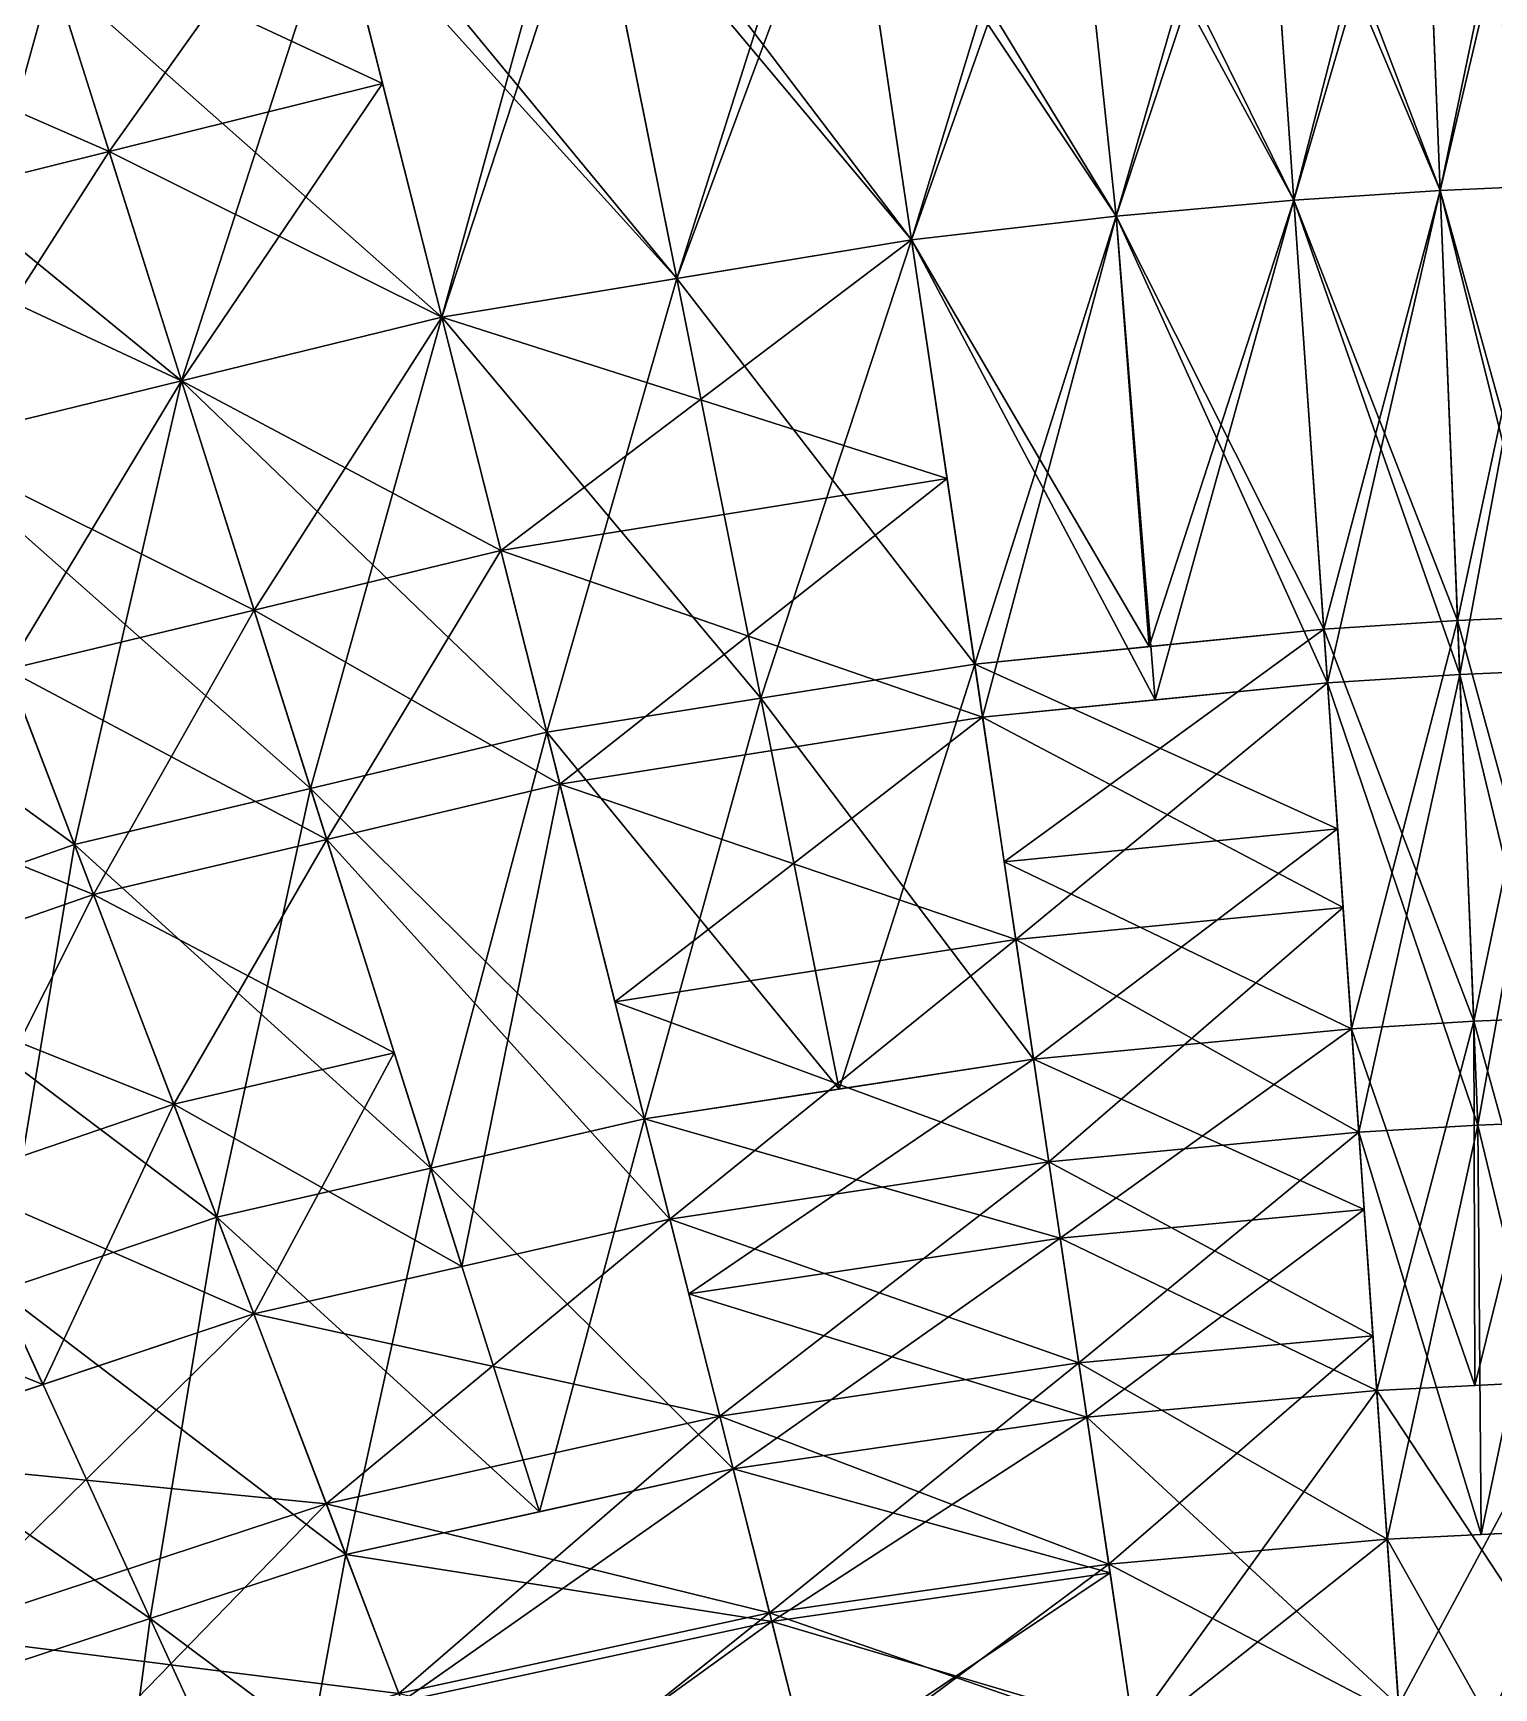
# Model space of a CAD drawing. Extents: x -3.6 to 16, y -16 to 3.6.
# Drawn here: x 3.988 to 6.174, y -2.251 to 0.225 of the extents above; entities that cross this region are included whole.
import ezdxf

# ---------------------------------------------------------------- set-up
doc = ezdxf.new("R2010")
doc.units = 0

msp = doc.modelspace()

# ---------------------------------------------------------------- linework, layer by layer
at = {"layer": 'PipeA_Bend900', "color": 1}
for points in [[(4.0178, 0.3147, 3.1349), (3.5929, 0.2081, 3.1349), (3.838, 0.8829, 2.9485)], [(3.5929, 0.2081, -3.1349), (4.0178, 0.3147, -3.1349), (3.3799, 0.7658, -2.9484)], [(6.2459, 0.722, 3.5268), (6.0649, 0.7136, 3.5268), (6.2593, -0.0031, 3.5999)], [(6.0649, 0.7136, -3.5267), (6.2459, 0.722, -3.5267), (6.094, -0.0105, -3.5998)], [(6.2593, -0.0031, -3.5998), (6.094, -0.0105, -3.5998), (6.2459, 0.722, -3.5267)], [(5.8246, 0.6972, 3.5268), (5.5326, 0.6702, 3.5268), (5.8749, -0.025, 3.5999)], [(5.5326, 0.6702, -3.5267), (5.8246, 0.6972, -3.5267), (5.6088, -0.0488, -3.5998)], [(5.8749, -0.025, -3.5998), (5.6088, -0.0488, -3.5998), (5.8246, 0.6972, -3.5267)], [(6.0649, 0.7136, 3.5268), (5.8246, 0.6972, 3.5268), (6.094, -0.0105, 3.5999)], [(5.8246, 0.6972, -3.5267), (6.0649, 0.7136, -3.5267), (5.8749, -0.025, -3.5998)], [(5.8749, -0.025, 3.5999), (6.094, -0.0105, 3.5999), (5.8246, 0.6972, 3.5268)], [(6.094, -0.0105, -3.5998), (5.8749, -0.025, -3.5998), (6.0649, 0.7136, -3.5267)], [(6.094, -0.0105, 3.5999), (6.2593, -0.0031, 3.5999), (6.0649, 0.7136, 3.5268)], [(5.5326, 0.6702, 3.5268), (5.1966, 0.6299, 3.5268), (5.6088, -0.0488, 3.5999)], [(5.1966, 0.6299, -3.5267), (5.5326, 0.6702, -3.5267), (5.3029, -0.0844, -3.5998)], [(5.6088, -0.0488, -3.5998), (5.3029, -0.0844, -3.5998), (5.5326, 0.6702, -3.5267)], [(5.6088, -0.0488, 3.5999), (5.8749, -0.025, 3.5999), (5.5326, 0.6702, 3.5268)], [(5.1966, 0.6299, 3.5268), (4.8098, 0.5644, 3.5268), (5.3029, -0.0844, 3.5999)], [(4.8098, 0.5644, -3.5267), (5.1966, 0.6299, -3.5267), (4.9514, -0.1422, -3.5998)], [(5.3029, -0.0844, -3.5998), (4.9514, -0.1422, -3.5998), (5.1966, 0.6299, -3.5267)], [(5.3029, -0.0844, 3.5999), (5.6088, -0.0488, 3.5999), (5.1966, 0.6299, 3.5268)], [(6.0681, 0.6331, -3.1349), (5.8302, 0.6169, -3.1349), (6.094, -0.0105, -3.1999)], [(5.8302, 0.6169, 3.1349), (6.0681, 0.6331, 3.1349), (5.8749, -0.025, 3.2)], [(6.094, -0.0105, 3.2), (5.8749, -0.025, 3.2), (6.0681, 0.6331, 3.1349)], [(6.2474, 0.6414, -3.1349), (6.0681, 0.6331, -3.1349), (6.2593, -0.0031, -3.1999)], [(6.0681, 0.6331, 3.1349), (6.2474, 0.6414, 3.1349), (6.094, -0.0105, 3.2)], [(6.094, -0.0105, -3.1999), (6.2593, -0.0031, -3.1999), (6.0681, 0.6331, -3.1349)], [(6.2593, -0.0031, 3.2), (6.094, -0.0105, 3.2), (6.2474, 0.6414, 3.1349)], [(5.8302, 0.6169, -3.1349), (5.5411, 0.5903, -3.1349), (5.8749, -0.025, -3.1999)], [(5.5411, 0.5903, 3.1349), (5.8302, 0.6169, 3.1349), (5.6088, -0.0488, 3.2)], [(5.8749, -0.025, 3.2), (5.6088, -0.0488, 3.2), (5.8302, 0.6169, 3.1349)], [(5.8749, -0.025, -3.1999), (6.094, -0.0105, -3.1999), (5.8302, 0.6169, -3.1349)], [(5.5411, 0.5903, -3.1349), (5.2085, 0.5505, -3.1349), (5.6088, -0.0488, -3.1999)], [(5.2085, 0.5505, 3.1349), (5.5411, 0.5903, 3.1349), (5.3029, -0.0844, 3.2)], [(5.6088, -0.0488, 3.2), (5.3029, -0.0844, 3.2), (5.5411, 0.5903, 3.1349)], [(5.6088, -0.0488, -3.1999), (5.8749, -0.025, -3.1999), (5.5411, 0.5903, -3.1349)], [(4.8098, 0.5644, 3.5268), (4.4229, 0.4989, 3.5268), (4.9514, -0.1422, 3.5999)], [(4.4229, 0.4989, -3.5267), (4.8098, 0.5644, -3.5267), (4.5998, -0.2, -3.5998)], [(4.9514, -0.1422, -3.5998), (4.5998, -0.2, -3.5998), (4.8098, 0.5644, -3.5267)], [(4.9514, -0.1422, 3.5999), (5.3029, -0.0844, 3.5999), (4.8098, 0.5644, 3.5268)], [(5.2085, 0.5505, -3.1349), (4.8255, 0.4859, -3.1349), (5.3029, -0.0844, -3.1999)], [(4.8255, 0.4859, 3.1349), (5.2085, 0.5505, 3.1349), (4.9514, -0.1422, 3.2)], [(5.3029, -0.0844, 3.2), (4.9514, -0.1422, 3.2), (5.2085, 0.5505, 3.1349)], [(5.3029, -0.0844, -3.1999), (5.6088, -0.0488, -3.1999), (5.2085, 0.5505, -3.1349)], [(4.4229, 0.4989, 3.5268), (3.9936, 0.391, 3.5268), (4.5114, 0.1495, 3.5633)], [(3.9936, 0.391, -3.5267), (4.4229, 0.4989, -3.5267), (4.1022, 0.0478, -3.5632)], [(4.5114, 0.1495, -3.5632), (4.1022, 0.0478, -3.5632), (4.4229, 0.4989, -3.5267)], [(4.5998, -0.2, 3.5999), (4.9514, -0.1422, 3.5999), (4.4229, 0.4989, 3.5268)], [(4.8255, 0.4859, -3.1349), (4.4426, 0.4213, -3.1349), (4.9514, -0.1422, -3.1999)], [(4.4426, 0.4213, 3.1349), (4.8255, 0.4859, 3.1349), (4.5998, -0.2, 3.2)], [(4.9514, -0.1422, 3.2), (4.5998, -0.2, 3.2), (4.8255, 0.4859, 3.1349)], [(4.9514, -0.1422, -3.1999), (5.3029, -0.0844, -3.1999), (4.8255, 0.4859, -3.1349)], [(4.4426, 0.4213, -3.1349), (4.0178, 0.3147, -3.1349), (4.5998, -0.2, -3.1999)], [(4.0178, 0.3147, 3.1349), (4.4426, 0.4213, 3.1349), (4.2107, -0.2953, 3.2)], [(4.5998, -0.2, 3.2), (4.2107, -0.2953, 3.2), (4.4426, 0.4213, 3.1349)], [(4.5998, -0.2, -3.1999), (4.9514, -0.1422, -3.1999), (4.4426, 0.4213, -3.1349)], [(3.9936, 0.391, 3.5268), (3.5643, 0.283, 3.5268), (4.1022, 0.0478, 3.5633)], [(3.5643, 0.283, -3.5267), (3.9936, 0.391, -3.5267), (3.693, -0.0538, -3.5632)], [(4.1022, 0.0478, -3.5632), (3.693, -0.0538, -3.5632), (3.9936, 0.391, -3.5267)], [(4.1022, 0.0478, 3.5633), (4.5114, 0.1495, 3.5633), (3.9936, 0.391, 3.5268)], [(4.0178, 0.3147, -3.1349), (3.5929, 0.2081, -3.1349), (4.2107, -0.2953, -3.1999)], [(3.5929, 0.2081, 3.1349), (4.0178, 0.3147, 3.1349), (3.8217, -0.3906, 3.2)], [(4.2107, -0.2953, 3.2), (3.8217, -0.3906, 3.2), (4.0178, 0.3147, 3.1349)], [(4.2107, -0.2953, -3.1999), (4.5998, -0.2, -3.1999), (4.0178, 0.3147, -3.1349)], [(3.693, -0.0538, 3.5633), (4.1022, 0.0478, 3.5633), (3.5643, 0.283, 3.5268)], [(3.8217, -0.3906, -3.1999), (4.2107, -0.2953, -3.1999), (3.5929, 0.2081, -3.1349)], [(4.5114, 0.1495, 3.5633), (4.1022, 0.0478, 3.5633), (4.5998, -0.2, 3.5999)], [(4.1022, 0.0478, -3.5632), (4.5114, 0.1495, -3.5632), (4.2107, -0.2953, -3.5998)], [(4.5998, -0.2, -3.5998), (4.2107, -0.2953, -3.5998), (4.5114, 0.1495, -3.5632)], [(4.1022, 0.0478, 3.5633), (3.693, -0.0538, 3.5633), (4.2107, -0.2953, 3.5999)], [(3.693, -0.0538, -3.5632), (4.1022, 0.0478, -3.5632), (3.8217, -0.3906, -3.5998)], [(4.2107, -0.2953, -3.5998), (3.8217, -0.3906, -3.5998), (4.1022, 0.0478, -3.5632)], [(4.2107, -0.2953, 3.5999), (4.5998, -0.2, 3.5999), (4.1022, 0.0478, 3.5633)], [(5.8749, -0.025, 3.2), (6.094, -0.0105, 3.2), (5.9196, -0.6669, 3.1349)], [(6.094, -0.0105, -3.1999), (5.8749, -0.025, -3.1999), (6.1199, -0.6542, -3.1349)], [(5.8749, -0.025, -3.5998), (6.094, -0.0105, -3.5998), (5.9251, -0.7472, -3.5267)], [(6.094, -0.0105, 3.5999), (5.8749, -0.025, 3.5999), (6.1232, -0.7346, 3.5268)], [(6.1199, -0.6542, 3.1349), (5.9196, -0.6669, 3.1349), (6.094, -0.0105, 3.2)], [(6.1232, -0.7346, -3.5267), (5.9251, -0.7472, -3.5267), (6.094, -0.0105, -3.5998)], [(6.094, -0.0105, 3.2), (6.2593, -0.0031, 3.2), (6.1199, -0.6542, 3.1349)], [(6.2593, -0.0031, -3.1999), (6.094, -0.0105, -3.1999), (6.2711, -0.6476, -3.1349)], [(6.094, -0.0105, -3.5998), (6.2593, -0.0031, -3.5998), (6.1232, -0.7346, -3.5267)], [(6.2593, -0.0031, 3.5999), (6.094, -0.0105, 3.5999), (6.2726, -0.7282, 3.5268)], [(6.1199, -0.6542, -3.1349), (6.2711, -0.6476, -3.1349), (6.094, -0.0105, -3.1999)], [(6.1232, -0.7346, 3.5268), (6.2726, -0.7282, 3.5268), (6.094, -0.0105, 3.5999)], [(6.2711, -0.6476, 3.1349), (6.1199, -0.6542, 3.1349), (6.2593, -0.0031, 3.2)], [(6.2726, -0.7282, -3.5267), (6.1232, -0.7346, -3.5267), (6.2593, -0.0031, -3.5998)], [(5.3029, -0.0844, 3.2), (5.6088, -0.0488, 3.2), (5.3974, -0.7193, 3.1349)], [(5.6088, -0.0488, -3.1999), (5.3029, -0.0844, -3.1999), (5.6585, -0.6931, -3.1349)], [(5.3029, -0.0844, -3.5998), (5.6088, -0.0488, -3.5998), (5.4092, -0.7986, -3.5267)], [(5.6088, -0.0488, 3.5999), (5.3029, -0.0844, 3.5999), (5.6672, -0.7729, 3.5268)], [(5.6585, -0.6931, 3.1349), (5.3974, -0.7193, 3.1349), (5.6088, -0.0488, 3.2)], [(5.6672, -0.7729, -3.5267), (5.4092, -0.7986, -3.5267), (5.6088, -0.0488, -3.5998)], [(5.6088, -0.0488, 3.2), (5.8749, -0.025, 3.2), (5.6585, -0.6931, 3.1349)], [(5.8749, -0.025, -3.1999), (5.6088, -0.0488, -3.1999), (5.9196, -0.6669, -3.1349)], [(5.6088, -0.0488, -3.5998), (5.8749, -0.025, -3.5998), (5.6672, -0.7729, -3.5267)], [(5.8749, -0.025, 3.5999), (5.6088, -0.0488, 3.5999), (5.9251, -0.7472, 3.5268)], [(5.6585, -0.6931, -3.1349), (5.9196, -0.6669, -3.1349), (5.6088, -0.0488, -3.1999)], [(5.6672, -0.7729, 3.5268), (5.9251, -0.7472, 3.5268), (5.6088, -0.0488, 3.5999)], [(5.9196, -0.6669, 3.1349), (5.6585, -0.6931, 3.1349), (5.8749, -0.025, 3.2)], [(5.9251, -0.7472, -3.5267), (5.6672, -0.7729, -3.5267), (5.8749, -0.025, -3.5998)], [(5.9196, -0.6669, -3.1349), (6.1199, -0.6542, -3.1349), (5.8749, -0.025, -3.1999)], [(5.9251, -0.7472, 3.5268), (6.1232, -0.7346, 3.5268), (5.8749, -0.025, 3.5999)], [(3.8217, -0.3906, 3.5999), (4.2107, -0.2953, 3.5999), (3.693, -0.0538, 3.5633)], [(4.5998, -0.2, -3.5998), (5.3029, -0.0844, -3.5998), (4.6882, -0.5495, -3.5632)], [(5.3029, -0.0844, 3.5999), (4.5998, -0.2, 3.5999), (5.3561, -0.4415, 3.5633)], [(5.3561, -0.4415, -3.5632), (4.6882, -0.5495, -3.5632), (5.3029, -0.0844, -3.5998)], [(4.9514, -0.1422, 3.2), (5.3029, -0.0844, 3.2), (5.0772, -0.7703, 3.1349)], [(5.3029, -0.0844, -3.1999), (4.9514, -0.1422, -3.1999), (5.3974, -0.7193, -3.1349)], [(5.3974, -0.7193, 3.1349), (5.0772, -0.7703, 3.1349), (5.3029, -0.0844, 3.2)], [(5.3974, -0.7193, -3.1349), (5.6585, -0.6931, -3.1349), (5.3029, -0.0844, -3.1999)], [(5.4092, -0.7986, 3.5268), (5.6672, -0.7729, 3.5268), (5.3029, -0.0844, 3.5999)], [(4.5998, -0.2, 3.2), (4.9514, -0.1422, 3.2), (4.757, -0.8212, 3.1349)], [(4.9514, -0.1422, -3.1999), (4.5998, -0.2, -3.1999), (5.0772, -0.7703, -3.1349)], [(5.0772, -0.7703, 3.1349), (4.757, -0.8212, 3.1349), (4.9514, -0.1422, 3.2)], [(5.0772, -0.7703, -3.1349), (5.3974, -0.7193, -3.1349), (4.9514, -0.1422, -3.1999)], [(4.2107, -0.2953, 3.2), (4.5998, -0.2, 3.2), (4.4037, -0.9053, 3.1349)], [(4.5998, -0.2, -3.1999), (4.2107, -0.2953, -3.1999), (4.757, -0.8212, -3.1349)], [(4.2107, -0.2953, -3.5998), (4.5998, -0.2, -3.5998), (4.3193, -0.6384, -3.5632)], [(4.5998, -0.2, 3.5999), (4.2107, -0.2953, 3.5999), (4.6882, -0.5495, 3.5633)], [(4.6882, -0.5495, -3.5632), (4.3193, -0.6384, -3.5632), (4.5998, -0.2, -3.5998)], [(4.757, -0.8212, 3.1349), (4.4037, -0.9053, 3.1349), (4.5998, -0.2, 3.2)], [(4.757, -0.8212, -3.1349), (5.0772, -0.7703, -3.1349), (4.5998, -0.2, -3.1999)], [(4.6882, -0.5495, 3.5633), (5.3561, -0.4415, 3.5633), (4.5998, -0.2, 3.5999)], [(3.8217, -0.3906, 3.2), (4.2107, -0.2953, 3.2), (4.0504, -0.9894, 3.1349)], [(4.2107, -0.2953, -3.1999), (3.8217, -0.3906, -3.1999), (4.4037, -0.9053, -3.1349)], [(3.8217, -0.3906, -3.5998), (4.2107, -0.2953, -3.5998), (3.9503, -0.7274, -3.5632)], [(4.2107, -0.2953, 3.5999), (3.8217, -0.3906, 3.5999), (4.3193, -0.6384, 3.5633)], [(4.3193, -0.6384, -3.5632), (3.9503, -0.7274, -3.5632), (4.2107, -0.2953, -3.5998)], [(4.4037, -0.9053, 3.1349), (4.0504, -0.9894, 3.1349), (4.2107, -0.2953, 3.2)], [(4.4037, -0.9053, -3.1349), (4.757, -0.8212, -3.1349), (4.2107, -0.2953, -3.1999)], [(4.3193, -0.6384, 3.5633), (4.6882, -0.5495, 3.5633), (4.2107, -0.2953, 3.5999)], [(3.8217, -0.3906, -3.1999), (3.4232, -0.5328, -3.1999), (4.0504, -0.9894, -3.1349)], [(4.0504, -0.9894, 3.1349), (3.6901, -1.1148, 3.1349), (3.8217, -0.3906, 3.2)], [(4.0504, -0.9894, -3.1349), (4.4037, -0.9053, -3.1349), (3.8217, -0.3906, -3.1999)], [(3.9503, -0.7274, 3.5633), (4.3193, -0.6384, 3.5633), (3.8217, -0.3906, 3.5999)], [(4.6882, -0.5495, -3.5632), (5.3561, -0.4415, -3.5632), (4.7766, -0.8989, -3.5267)], [(5.3561, -0.4415, 3.5633), (4.6882, -0.5495, 3.5633), (5.4092, -0.7986, 3.5268)], [(5.4092, -0.7986, -3.5267), (4.7766, -0.8989, -3.5267), (5.3561, -0.4415, -3.5632)], [(3.6901, -1.1148, -3.1349), (4.0504, -0.9894, -3.1349), (3.4232, -0.5328, -3.1999)], [(4.3193, -0.6384, -3.5632), (4.6882, -0.5495, -3.5632), (4.4278, -0.9816, -3.5267)], [(4.6882, -0.5495, 3.5633), (4.3193, -0.6384, 3.5633), (4.7766, -0.8989, 3.5268)], [(4.7766, -0.8989, -3.5267), (4.4278, -0.9816, -3.5267), (4.6882, -0.5495, -3.5632)], [(4.7766, -0.8989, 3.5268), (5.4092, -0.7986, 3.5268), (4.6882, -0.5495, 3.5633)], [(3.9503, -0.7274, -3.5632), (4.3193, -0.6384, -3.5632), (4.079, -1.0642, -3.5267)], [(4.3193, -0.6384, 3.5633), (3.9503, -0.7274, 3.5633), (4.4278, -0.9816, 3.5268)], [(4.4278, -0.9816, -3.5267), (4.079, -1.0642, -3.5267), (4.3193, -0.6384, -3.5632)], [(4.4278, -0.9816, 3.5268), (4.7766, -0.8989, 3.5268), (4.3193, -0.6384, 3.5633)], [(5.3974, -0.7193, 3.1349), (5.9196, -0.6669, 3.1349), (5.4414, -1.015, 3.0417)], [(5.9196, -0.6669, -3.1349), (5.3974, -0.7193, -3.1349), (5.9404, -0.9659, -3.0416)], [(5.9404, -0.9659, 3.0417), (5.4414, -1.015, 3.0417), (5.9196, -0.6669, 3.1349)], [(5.9196, -0.6669, 3.1349), (6.1199, -0.6542, 3.1349), (5.9612, -1.2648, 2.9485)], [(6.1199, -0.6542, -3.1349), (5.9196, -0.6669, -3.1349), (6.144, -1.2536, -2.9484)], [(5.9612, -1.2648, -2.9484), (6.144, -1.2536, -2.9484), (5.9196, -0.6669, -3.1349)], [(6.144, -1.2536, 2.9485), (5.9612, -1.2648, 2.9485), (6.1199, -0.6542, 3.1349)], [(6.1199, -0.6542, 3.1349), (6.2711, -0.6476, 3.1349), (6.144, -1.2536, 2.9485)], [(6.2711, -0.6476, -3.1349), (6.1199, -0.6542, -3.1349), (6.2821, -1.2479, -2.9484)], [(6.144, -1.2536, -2.9484), (6.2821, -1.2479, -2.9484), (6.1199, -0.6542, -3.1349)], [(6.2821, -1.2479, 2.9485), (6.144, -1.2536, 2.9485), (6.2711, -0.6476, 3.1349)], [(3.9503, -0.7274, 3.5633), (3.5734, -0.8602, 3.5633), (4.079, -1.0642, 3.5268)], [(4.079, -1.0642, -3.5267), (3.7235, -1.1875, -3.5267), (3.9503, -0.7274, -3.5632)], [(4.079, -1.0642, 3.5268), (4.4278, -0.9816, 3.5268), (3.9503, -0.7274, 3.5633)], [(5.0772, -0.7703, 3.1349), (5.3974, -0.7193, 3.1349), (5.1944, -1.3553, 2.9485)], [(5.3974, -0.7193, -3.1349), (5.0772, -0.7703, -3.1349), (5.4854, -1.3106, -2.9484)], [(5.4854, -1.3106, 2.9485), (5.1944, -1.3553, 2.9485), (5.3974, -0.7193, 3.1349)], [(5.4414, -1.015, -3.0416), (5.9404, -0.9659, -3.0416), (5.3974, -0.7193, -3.1349)], [(5.9251, -0.7472, -3.5267), (6.1232, -0.7346, -3.5267), (5.972, -1.4198, -3.3169)], [(6.1232, -0.7346, 3.5268), (5.9251, -0.7472, 3.5268), (6.1503, -1.409, 3.317)], [(6.1503, -1.409, -3.3169), (5.972, -1.4198, -3.3169), (6.1232, -0.7346, -3.5267)], [(6.1232, -0.7346, -3.5267), (6.2726, -0.7282, -3.5267), (6.1503, -1.409, -3.3169)], [(6.2726, -0.7282, 3.5268), (6.1232, -0.7346, 3.5268), (6.285, -1.4035, 3.317)], [(6.1503, -1.409, 3.317), (6.285, -1.4035, 3.317), (6.1232, -0.7346, 3.5268)], [(6.285, -1.4035, -3.3169), (6.1503, -1.409, -3.3169), (6.2726, -0.7282, -3.5267)], [(5.4092, -0.7986, -3.5267), (5.9251, -0.7472, -3.5267), (5.4588, -1.1313, -3.4218)], [(5.9251, -0.7472, 3.5268), (5.4092, -0.7986, 3.5268), (5.9486, -1.0835, 3.4219)], [(5.9486, -1.0835, -3.4218), (5.4588, -1.1313, -3.4218), (5.9251, -0.7472, -3.5267)], [(5.972, -1.4198, 3.317), (6.1503, -1.409, 3.317), (5.9251, -0.7472, 3.5268)], [(4.757, -0.8212, 3.1349), (5.0772, -0.7703, 3.1349), (4.9034, -1.3999, 2.9485)], [(5.0772, -0.7703, -3.1349), (4.757, -0.8212, -3.1349), (5.1944, -1.3553, -2.9484)], [(5.1944, -1.3553, 2.9485), (4.9034, -1.3999, 2.9485), (5.0772, -0.7703, 3.1349)], [(5.1944, -1.3553, -2.9484), (5.4854, -1.3106, -2.9484), (5.0772, -0.7703, -3.1349)], [(4.7766, -0.8989, -3.5267), (5.4092, -0.7986, -3.5267), (4.859, -1.2244, -3.4218)], [(5.4092, -0.7986, 3.5268), (4.7766, -0.8989, 3.5268), (5.4588, -1.1313, 3.4219)], [(5.4588, -1.1313, -3.4218), (4.859, -1.2244, -3.4218), (5.4092, -0.7986, -3.5267)], [(5.4588, -1.1313, 3.4219), (5.9486, -1.0835, 3.4219), (5.4092, -0.7986, 3.5268)], [(4.4037, -0.9053, 3.1349), (4.757, -0.8212, 3.1349), (4.5834, -1.4735, 2.9485)], [(4.757, -0.8212, -3.1349), (4.4037, -0.9053, -3.1349), (4.9034, -1.3999, -2.9484)], [(4.9034, -1.3999, 2.9485), (4.5834, -1.4735, 2.9485), (4.757, -0.8212, 3.1349)], [(4.9034, -1.3999, -2.9484), (5.1944, -1.3553, -2.9484), (4.757, -0.8212, -3.1349)], [(3.7235, -1.1875, 3.5268), (4.079, -1.0642, 3.5268), (3.5734, -0.8602, 3.5633)], [(4.0504, -0.9894, 3.1349), (4.4037, -0.9053, 3.1349), (4.2634, -1.547, 2.9485)], [(4.4037, -0.9053, -3.1349), (4.0504, -0.9894, -3.1349), (4.5834, -1.4735, -2.9484)], [(4.5834, -1.4735, 2.9485), (4.2634, -1.547, 2.9485), (4.4037, -0.9053, 3.1349)], [(4.5834, -1.4735, -2.9484), (4.9034, -1.3999, -2.9484), (4.4037, -0.9053, -3.1349)], [(4.4278, -0.9816, -3.5267), (4.7766, -0.8989, -3.5267), (4.63, -1.6207, -3.3169)], [(4.7766, -0.8989, 3.5268), (4.4278, -0.9816, 3.5268), (4.9413, -1.5499, 3.317)], [(4.9413, -1.5499, -3.3169), (4.63, -1.6207, -3.3169), (4.7766, -0.8989, -3.5267)], [(4.859, -1.2244, 3.4219), (5.4588, -1.1313, 3.4219), (4.7766, -0.8989, 3.5268)], [(3.6901, -1.1148, 3.1349), (4.0504, -0.9894, 3.1349), (3.9388, -1.6568, 2.9485)], [(4.0504, -0.9894, -3.1349), (3.6901, -1.1148, -3.1349), (4.2634, -1.547, -2.9484)], [(4.2634, -1.547, 2.9485), (3.9388, -1.6568, 2.9485), (4.0504, -0.9894, 3.1349)], [(4.2634, -1.547, -2.9484), (4.5834, -1.4735, -2.9484), (4.0504, -0.9894, -3.1349)], [(4.079, -1.0642, -3.5267), (4.4278, -0.9816, -3.5267), (4.1988, -1.3779, -3.4218)], [(4.4278, -0.9816, 3.5268), (4.079, -1.0642, 3.5268), (4.5289, -1.3011, 3.4219)], [(4.5289, -1.3011, -3.4218), (4.1988, -1.3779, -3.4218), (4.4278, -0.9816, -3.5267)], [(4.63, -1.6207, 3.317), (4.9413, -1.5499, 3.317), (4.4278, -0.9816, 3.5268)], [(5.4414, -1.015, 3.0417), (5.9404, -0.9659, 3.0417), (5.4854, -1.3106, 2.9485)], [(5.9404, -0.9659, -3.0416), (5.4414, -1.015, -3.0416), (5.9612, -1.2648, -2.9484)], [(5.9612, -1.2648, 2.9485), (5.4854, -1.3106, 2.9485), (5.9404, -0.9659, 3.0417)], [(5.4854, -1.3106, -2.9484), (5.9612, -1.2648, -2.9484), (5.4414, -1.015, -3.0416)], [(3.7235, -1.1875, -3.5267), (4.079, -1.0642, -3.5267), (3.8634, -1.4924, -3.4218)], [(4.079, -1.0642, 3.5268), (3.7235, -1.1875, 3.5268), (4.1988, -1.3779, 3.4219)], [(4.1988, -1.3779, -3.4218), (3.8634, -1.4924, -3.4218), (4.079, -1.0642, -3.5267)], [(4.1988, -1.3779, 3.4219), (4.5289, -1.3011, 3.4219), (4.079, -1.0642, 3.5268)], [(5.4588, -1.1313, -3.4218), (5.9486, -1.0835, -3.4218), (5.5083, -1.4639, -3.3169)], [(5.9486, -1.0835, 3.4219), (5.4588, -1.1313, 3.4219), (5.972, -1.4198, 3.317)], [(5.972, -1.4198, -3.3169), (5.5083, -1.4639, -3.3169), (5.9486, -1.0835, -3.4218)], [(3.9388, -1.6568, -2.9484), (4.2634, -1.547, -2.9484), (3.6901, -1.1148, -3.1349)], [(4.859, -1.2244, -3.4218), (5.4588, -1.1313, -3.4218), (4.9413, -1.5499, -3.3169)], [(5.4588, -1.1313, 3.4219), (4.859, -1.2244, 3.4219), (5.5083, -1.4639, 3.317)], [(5.5083, -1.4639, -3.3169), (4.9413, -1.5499, -3.3169), (5.4588, -1.1313, -3.4218)], [(5.5083, -1.4639, 3.317), (5.972, -1.4198, 3.317), (5.4588, -1.1313, 3.4219)], [(3.8634, -1.4924, 3.4219), (4.1988, -1.3779, 3.4219), (3.7235, -1.1875, 3.5268)], [(4.9413, -1.5499, 3.317), (5.5083, -1.4639, 3.317), (4.859, -1.2244, 3.4219)], [(5.9612, -1.2648, 2.9485), (6.144, -1.2536, 2.9485), (5.9989, -1.8059, 2.6534)], [(6.144, -1.2536, -2.9484), (5.9612, -1.2648, -2.9484), (6.1455, -1.7985, -2.6534)], [(6.1455, -1.7985, 2.6534), (5.9989, -1.8059, 2.6534), (6.144, -1.2536, 2.9485)], [(6.144, -1.2536, 2.9485), (6.2821, -1.2479, 2.9485), (6.1455, -1.7985, 2.6534)], [(6.2821, -1.2479, -2.9484), (6.144, -1.2536, -2.9484), (6.2921, -1.7911, -2.6534)], [(6.1455, -1.7985, -2.6534), (6.2921, -1.7911, -2.6534), (6.144, -1.2536, -2.9484)], [(6.2921, -1.7911, 2.6534), (6.1455, -1.7985, 2.6534), (6.2821, -1.2479, 2.9485)], [(5.4854, -1.3106, 2.9485), (5.9612, -1.2648, 2.9485), (5.5253, -1.5782, 2.801)], [(5.9612, -1.2648, -2.9484), (5.4854, -1.3106, -2.9484), (5.98, -1.5353, -2.8009)], [(5.98, -1.5353, 2.801), (5.5253, -1.5782, 2.801), (5.9612, -1.2648, 2.9485)], [(5.9989, -1.8059, -2.6534), (6.1455, -1.7985, -2.6534), (5.9612, -1.2648, -2.9484)], [(4.1988, -1.3779, -3.4218), (4.5289, -1.3011, -3.4218), (4.3187, -1.6916, -3.3169)], [(4.5289, -1.3011, 3.4219), (4.1988, -1.3779, 3.4219), (4.63, -1.6207, 3.317)], [(4.63, -1.6207, -3.3169), (4.3187, -1.6916, -3.3169), (4.5289, -1.3011, -3.4218)], [(4.9034, -1.3999, 2.9485), (5.4854, -1.3106, 2.9485), (4.9696, -1.6617, 2.801)], [(5.4854, -1.3106, -2.9484), (4.9034, -1.3999, -2.9484), (5.5253, -1.5782, -2.8009)], [(5.5253, -1.5782, 2.801), (4.9696, -1.6617, 2.801), (5.4854, -1.3106, 2.9485)], [(5.5253, -1.5782, -2.8009), (5.98, -1.5353, -2.8009), (5.4854, -1.3106, -2.9484)], [(3.8634, -1.4924, -3.4218), (4.1988, -1.3779, -3.4218), (4.0032, -1.7973, -3.3169)], [(4.1988, -1.3779, 3.4219), (3.8634, -1.4924, 3.4219), (4.3187, -1.6916, 3.317)], [(4.3187, -1.6916, -3.3169), (4.0032, -1.7973, -3.3169), (4.1988, -1.3779, -3.4218)], [(4.3187, -1.6916, 3.317), (4.63, -1.6207, 3.317), (4.1988, -1.3779, 3.4219)], [(4.5834, -1.4735, 2.9485), (4.9034, -1.3999, 2.9485), (4.7461, -1.9876, 2.6534)], [(4.9034, -1.3999, -2.9484), (4.5834, -1.4735, -2.9484), (5.0359, -1.9235, -2.6534)], [(5.0359, -1.9235, 2.6534), (4.7461, -1.9876, 2.6534), (4.9034, -1.3999, 2.9485)], [(4.9696, -1.6617, -2.8009), (5.5253, -1.5782, -2.8009), (4.9034, -1.3999, -2.9484)], [(5.972, -1.4198, -3.3169), (6.1503, -1.409, -3.3169), (6.0144, -2.0285, -2.985)], [(6.1503, -1.409, 3.317), (5.972, -1.4198, 3.317), (6.1553, -2.0216, 2.9851)], [(6.1553, -2.0216, -2.985), (6.0144, -2.0285, -2.985), (6.1503, -1.409, -3.3169)], [(6.1503, -1.409, -3.3169), (6.285, -1.4035, -3.3169), (6.1553, -2.0216, -2.985)], [(6.285, -1.4035, 3.317), (6.1503, -1.409, 3.317), (6.2962, -2.0146, 2.9851)], [(6.1553, -2.0216, 2.9851), (6.2962, -2.0146, 2.9851), (6.1503, -1.409, 3.317)], [(6.2962, -2.0146, -2.985), (6.1553, -2.0216, -2.985), (6.285, -1.4035, -3.3169)], [(5.5083, -1.4639, -3.3169), (5.972, -1.4198, -3.3169), (5.5531, -1.7649, -3.151)], [(5.972, -1.4198, 3.317), (5.5083, -1.4639, 3.317), (5.9932, -1.7241, 3.1511)], [(5.9932, -1.7241, -3.151), (5.5531, -1.7649, -3.151), (5.972, -1.4198, -3.3169)], [(6.0144, -2.0285, 2.9851), (6.1553, -2.0216, 2.9851), (5.972, -1.4198, 3.317)], [(4.2634, -1.547, 2.9485), (4.5834, -1.4735, 2.9485), (4.4562, -2.0517, 2.6534)], [(4.5834, -1.4735, -2.9484), (4.2634, -1.547, -2.9484), (4.7461, -1.9876, -2.6534)], [(4.7461, -1.9876, 2.6534), (4.4562, -2.0517, 2.6534), (4.5834, -1.4735, 2.9485)], [(4.7461, -1.9876, -2.6534), (5.0359, -1.9235, -2.6534), (4.5834, -1.4735, -2.9484)], [(4.9413, -1.5499, -3.3169), (5.5083, -1.4639, -3.3169), (5.0159, -1.8444, -3.151)], [(5.5083, -1.4639, 3.317), (4.9413, -1.5499, 3.317), (5.5531, -1.7649, 3.1511)], [(5.5531, -1.7649, -3.151), (5.0159, -1.8444, -3.151), (5.5083, -1.4639, -3.3169)], [(5.5531, -1.7649, 3.1511), (5.9932, -1.7241, 3.1511), (5.5083, -1.4639, 3.317)], [(3.8634, -1.4924, 3.4219), (3.5279, -1.6069, 3.4219), (4.0032, -1.7973, 3.317)], [(4.0032, -1.7973, -3.3169), (3.6877, -1.903, -3.3169), (3.8634, -1.4924, -3.4218)], [(4.0032, -1.7973, 3.317), (4.3187, -1.6916, 3.317), (3.8634, -1.4924, 3.4219)], [(3.9388, -1.6568, 2.9485), (4.2634, -1.547, 2.9485), (4.1637, -2.1473, 2.6534)], [(4.2634, -1.547, -2.9484), (3.9388, -1.6568, -2.9484), (4.4562, -2.0517, -2.6534)], [(4.4562, -2.0517, 2.6534), (4.1637, -2.1473, 2.6534), (4.2634, -1.547, 2.9485)], [(4.4562, -2.0517, -2.6534), (4.7461, -1.9876, -2.6534), (4.2634, -1.547, -2.9484)], [(4.3187, -1.6916, -3.3169), (4.9413, -1.5499, -3.3169), (4.4271, -1.9755, -3.151)], [(4.9413, -1.5499, 3.317), (4.3187, -1.6916, 3.317), (5.0159, -1.8444, 3.1511)], [(5.0159, -1.8444, -3.151), (4.4271, -1.9755, -3.151), (4.9413, -1.5499, -3.3169)], [(5.0159, -1.8444, 3.1511), (5.5531, -1.7649, 3.1511), (4.9413, -1.5499, 3.317)], [(5.5253, -1.5782, 2.801), (5.98, -1.5353, 2.801), (5.5651, -1.8458, 2.6534)], [(5.98, -1.5353, -2.8009), (5.5253, -1.5782, -2.8009), (5.9989, -1.8059, -2.6534)], [(5.9989, -1.8059, 2.6534), (5.5651, -1.8458, 2.6534), (5.98, -1.5353, 2.801)], [(4.9696, -1.6617, 2.801), (5.5253, -1.5782, 2.801), (5.0359, -1.9235, 2.6534)], [(5.5253, -1.5782, -2.8009), (4.9696, -1.6617, -2.8009), (5.5651, -1.8458, -2.6534)], [(5.5651, -1.8458, 2.6534), (5.0359, -1.9235, 2.6534), (5.5253, -1.5782, 2.801)], [(5.5651, -1.8458, -2.6534), (5.9989, -1.8059, -2.6534), (5.5253, -1.5782, -2.8009)], [(3.6877, -1.903, 3.317), (4.0032, -1.7973, 3.317), (3.5279, -1.6069, 3.4219)], [(3.9388, -1.6568, -2.9484), (3.6141, -1.7666, -2.9484), (4.1637, -2.1473, -2.6534)], [(4.1637, -2.1473, 2.6534), (3.8712, -2.2429, 2.6534), (3.9388, -1.6568, 2.9485)], [(4.1637, -2.1473, -2.6534), (4.4562, -2.0517, -2.6534), (3.9388, -1.6568, -2.9484)], [(5.0359, -1.9235, -2.6534), (5.5651, -1.8458, -2.6534), (4.9696, -1.6617, -2.8009)], [(3.6877, -1.903, -3.3169), (4.3187, -1.6916, -3.3169), (3.8324, -2.171, -3.151)], [(4.3187, -1.6916, 3.317), (3.6877, -1.903, 3.317), (4.4271, -1.9755, 3.1511)], [(4.4271, -1.9755, -3.151), (3.8324, -2.171, -3.151), (4.3187, -1.6916, -3.3169)], [(4.4271, -1.9755, 3.1511), (5.0159, -1.8444, 3.1511), (4.3187, -1.6916, 3.317)], [(5.5531, -1.7649, -3.151), (5.9932, -1.7241, -3.151), (5.5979, -2.066, -2.985)], [(5.9932, -1.7241, 3.1511), (5.5531, -1.7649, 3.1511), (6.0144, -2.0285, 2.9851)], [(6.0144, -2.0285, -2.985), (5.5979, -2.066, -2.985), (5.9932, -1.7241, -3.151)], [(3.8712, -2.2429, -2.6534), (4.1637, -2.1473, -2.6534), (3.6141, -1.7666, -2.9484)], [(5.0159, -1.8444, -3.151), (5.5531, -1.7649, -3.151), (5.0904, -2.139, -2.985)], [(5.5531, -1.7649, 3.1511), (5.0159, -1.8444, 3.1511), (5.5979, -2.066, 2.9851)], [(5.5979, -2.066, -2.985), (5.0904, -2.139, -2.985), (5.5531, -1.7649, -3.151)], [(5.5979, -2.066, 2.9851), (6.0144, -2.0285, 2.9851), (5.5531, -1.7649, 3.1511)], [(5.5651, -1.8458, 2.6534), (5.9989, -1.8059, 2.6534), (5.6345, -2.312, 2.2627)], [(5.9989, -1.8059, -2.6534), (5.5651, -1.8458, -2.6534), (6.0317, -2.2773, -2.2626)], [(6.0317, -2.2773, 2.2627), (5.6345, -2.312, 2.2627), (5.9989, -1.8059, 2.6534)], [(5.9989, -1.8059, 2.6534), (6.2921, -1.7911, 2.6534), (6.0317, -2.2773, 2.2627)], [(6.2921, -1.7911, -2.6534), (5.9989, -1.8059, -2.6534), (6.3008, -2.2645, -2.2626)], [(6.0317, -2.2773, -2.2626), (6.3008, -2.2645, -2.2626), (5.9989, -1.8059, -2.6534)], [(6.3008, -2.2645, 2.2627), (6.0317, -2.2773, 2.2627), (6.2921, -1.7911, 2.6534)], [(4.4271, -1.9755, -3.151), (5.0159, -1.8444, -3.151), (4.5356, -2.2593, -2.985)], [(5.0159, -1.8444, 3.1511), (4.4271, -1.9755, 3.1511), (5.0904, -2.139, 2.9851)], [(5.0904, -2.139, -2.985), (4.5356, -2.2593, -2.985), (5.0159, -1.8444, -3.151)], [(5.0904, -2.139, 2.9851), (5.5979, -2.066, 2.9851), (5.0159, -1.8444, 3.1511)], [(5.0359, -1.9235, 2.6534), (5.5651, -1.8458, 2.6534), (5.0936, -2.1516, 2.4581)], [(5.5651, -1.8458, -2.6534), (5.0359, -1.9235, -2.6534), (5.5998, -2.0789, -2.458)], [(5.5998, -2.0789, 2.4581), (5.0936, -2.1516, 2.4581), (5.5651, -1.8458, 2.6534)], [(5.6345, -2.312, -2.2626), (6.0317, -2.2773, -2.2626), (5.5651, -1.8458, -2.6534)], [(3.8324, -2.171, 3.1511), (4.4271, -1.9755, 3.1511), (3.6877, -1.903, 3.317)], [(4.4562, -2.0517, 2.6534), (5.0359, -1.9235, 2.6534), (4.5402, -2.2716, 2.4581)], [(5.0359, -1.9235, -2.6534), (4.4562, -2.0517, -2.6534), (5.0936, -2.1516, -2.458)], [(5.0936, -2.1516, 2.4581), (4.5402, -2.2716, 2.4581), (5.0359, -1.9235, 2.6534)], [(5.0936, -2.1516, -2.458), (5.5998, -2.0789, -2.458), (5.0359, -1.9235, -2.6534)], [(3.8324, -2.171, -3.151), (4.4271, -1.9755, -3.151), (3.977, -2.4389, -2.985)], [(4.4271, -1.9755, 3.1511), (3.8324, -2.171, 3.1511), (4.5356, -2.2593, 2.9851)], [(4.5356, -2.2593, -2.985), (3.977, -2.4389, -2.985), (4.4271, -1.9755, -3.151)], [(4.5356, -2.2593, 2.9851), (5.0904, -2.139, 2.9851), (4.4271, -1.9755, 3.1511)], [(5.5979, -2.066, -2.985), (6.0144, -2.0285, -2.985), (5.6369, -2.3282, -2.7652)], [(6.0144, -2.0285, 2.9851), (5.5979, -2.066, 2.9851), (6.0328, -2.2936, 2.7653)], [(6.0328, -2.2936, -2.7652), (5.6369, -2.3282, -2.7652), (6.0144, -2.0285, -2.985)], [(6.0144, -2.0285, -2.985), (6.2962, -2.0146, -2.985), (6.0513, -2.5588, -2.5454)], [(6.2962, -2.0146, 2.9851), (6.0144, -2.0285, 2.9851), (6.306, -2.5471, 2.5455)], [(6.0513, -2.5588, 2.5455), (6.306, -2.5471, 2.5455), (6.0144, -2.0285, 2.9851)], [(6.306, -2.5471, -2.5454), (6.0513, -2.5588, -2.5454), (6.2962, -2.0146, -2.985)], [(4.1637, -2.1473, 2.6534), (4.4562, -2.0517, 2.6534), (4.3598, -2.5747, 2.2627)], [(4.4562, -2.0517, -2.6534), (4.1637, -2.1473, -2.6534), (4.6242, -2.4914, -2.2626)], [(4.6242, -2.4914, 2.2627), (4.3598, -2.5747, 2.2627), (4.4562, -2.0517, 2.6534)], [(4.5402, -2.2716, -2.458), (5.0936, -2.1516, -2.458), (4.4562, -2.0517, -2.6534)], [(5.0904, -2.139, -2.985), (5.5979, -2.066, -2.985), (5.1553, -2.3956, -2.7652)], [(5.5979, -2.066, 2.9851), (5.0904, -2.139, 2.9851), (5.6369, -2.3282, 2.7653)], [(5.0936, -2.1516, 2.4581), (5.5998, -2.0789, 2.4581), (5.1513, -2.3798, 2.2627)], [(5.5998, -2.0789, -2.458), (5.0936, -2.1516, -2.458), (5.6345, -2.312, -2.2626)], [(5.6345, -2.312, 2.2627), (5.1513, -2.3798, 2.2627), (5.5998, -2.0789, 2.4581)], [(5.6369, -2.3282, -2.7652), (5.1553, -2.3956, -2.7652), (5.5979, -2.066, -2.985)], [(5.6369, -2.3282, 2.7653), (6.0328, -2.2936, 2.7653), (5.5979, -2.066, 2.9851)], [(3.8712, -2.2429, 2.6534), (4.1637, -2.1473, 2.6534), (4.0953, -2.658, 2.2627)], [(4.1637, -2.1473, -2.6534), (3.8712, -2.2429, -2.6534), (4.3598, -2.5747, -2.2626)], [(4.3598, -2.5747, 2.2627), (4.0953, -2.658, 2.2627), (4.1637, -2.1473, 2.6534)], [(4.3598, -2.5747, -2.2626), (4.6242, -2.4914, -2.2626), (4.1637, -2.1473, -2.6534)], [(4.5356, -2.2593, -2.985), (5.0904, -2.139, -2.985), (4.6301, -2.5067, -2.7652)], [(5.0904, -2.139, 2.9851), (4.5356, -2.2593, 2.9851), (5.1553, -2.3956, 2.7653)], [(4.5402, -2.2716, 2.4581), (5.0936, -2.1516, 2.4581), (4.6242, -2.4914, 2.2627)], [(5.0936, -2.1516, -2.458), (4.5402, -2.2716, -2.458), (5.1513, -2.3798, -2.2626)], [(5.1513, -2.3798, 2.2627), (4.6242, -2.4914, 2.2627), (5.0936, -2.1516, 2.4581)], [(5.1553, -2.3956, -2.7652), (4.6301, -2.5067, -2.7652), (5.0904, -2.139, -2.985)], [(5.1553, -2.3956, 2.7653), (5.6369, -2.3282, 2.7653), (5.0904, -2.139, 2.9851)], [(5.1513, -2.3798, -2.2626), (5.6345, -2.312, -2.2626), (5.0936, -2.1516, -2.458)], [(3.977, -2.4389, 2.9851), (4.5356, -2.2593, 2.9851), (3.8324, -2.171, 3.1511)], [(4.0953, -2.658, -2.2626), (4.3598, -2.5747, -2.2626), (3.8712, -2.2429, -2.6534)]]:
    msp.add_3dface(points, dxfattribs=at)

doc.saveas('drawing.dxf')
